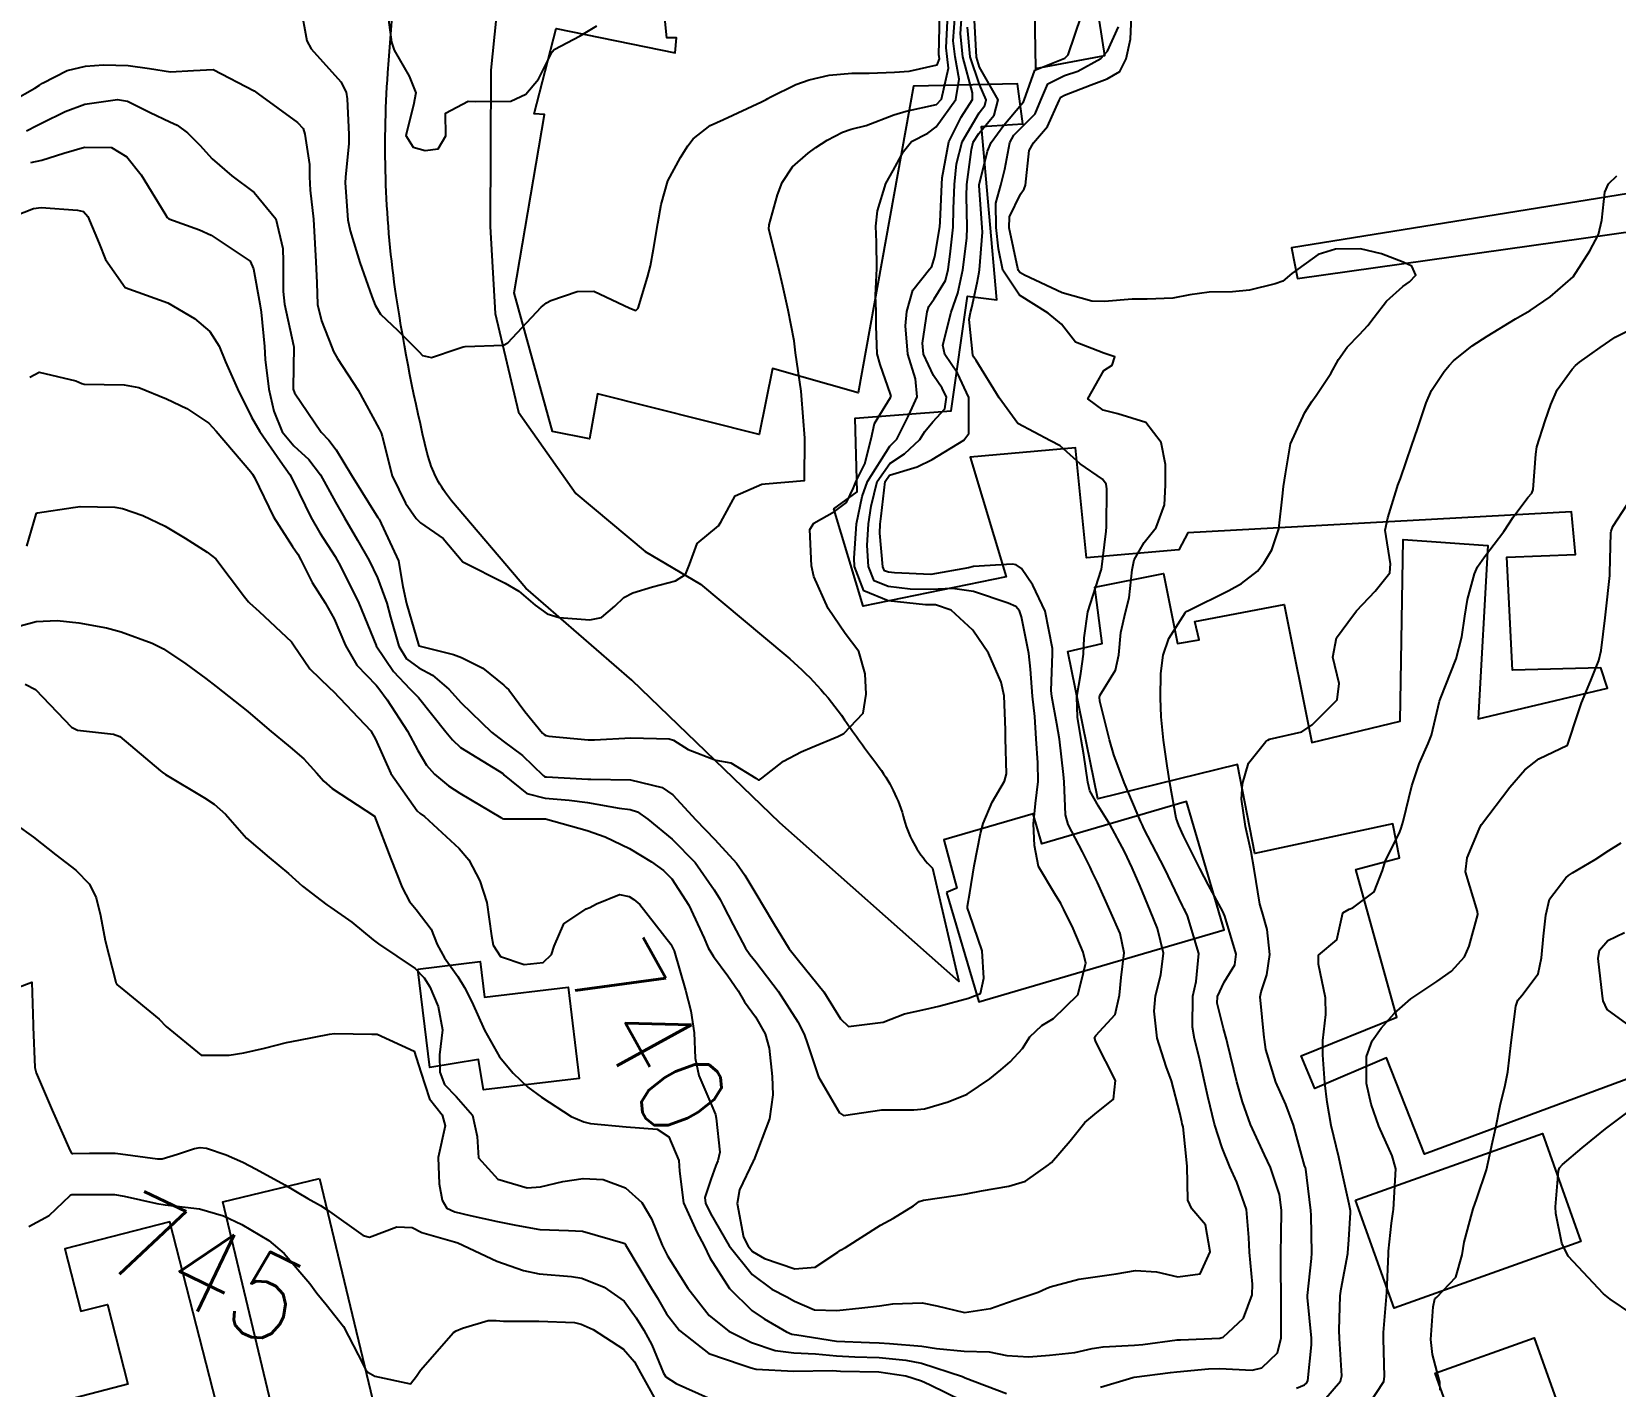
# Model space of a CAD drawing. Header units: metres. Extents: x 298520 to 308411, y 7433745 to 7450750.
# Drawn here: x 303986.4 to 304060.8, y 7439844.2 to 7439907.9 of the extents above; entities that cross this region are included whole.
import ezdxf
from ezdxf.enums import TextEntityAlignment as Align

# ---------------------------------------------------------------- set-up
doc = ezdxf.new("R2010")
doc.units = ezdxf.units.M
doc.header["$LTSCALE"] = 10
for name, color, linetype in [('Cotas', 45, 'Continuous'), ('Curvas de Nivel 1m', 11, 'Continuous'), ('Curvas de Nivel 5m', 15, 'Continuous'), ('Edificações', 30, 'Continuous'), ('Vias Primárias', 230, 'Continuous')]:
    doc.layers.add(name, color=color, linetype=linetype)
doc.styles.add('Style-STANDARD', font='STANDARD.shx')

msp = doc.modelspace()

# ---------------------------------------------------------------- linework, layer by layer
at = {"layer": 'Curvas de Nivel 1m', "flags": 128}
for points, elevation in [([(303986.127, 7439903.237), (303986.612, 7439903.486), (303986.867, 7439903.612), (303987.947, 7439904.145), (303988.876, 7439904.484), (303990.405, 7439904.714), (303990.877, 7439904.632), (303991.947, 7439904.094), (303992.868, 7439903.658), (303993.215, 7439903.503), (303993.702, 7439903.147), (303994.275, 7439902.556), (303994.851, 7439901.92), (303995.774, 7439901.121), (303996.831, 7439900.332), (303997.844, 7439899.1), (303998.18, 7439897.715), (303998.196, 7439897.096), (303998.187, 7439895.68), (303998.252, 7439895.095), (303998.68, 7439893.154), (303998.685, 7439893.091), (303998.66, 7439891.154), (303998.666, 7439891.091), (303998.72, 7439890.927), (303999.972, 7439889.071), (304000.328, 7439888.704), (304000.685, 7439888.254), (304001.399, 7439887.053), (304002.643, 7439885.067), (304002.659, 7439885.04), (304002.691, 7439884.991), (304003.601, 7439883.03), (304003.812, 7439881.827), (304003.975, 7439881.026), (304004.559, 7439879.034), (304006.198, 7439878.624), (304006.568, 7439878.495), (304007.57, 7439877.987), (304008.555, 7439877.189), (304008.67, 7439877.084), (304008.793, 7439876.966), (304009.545, 7439875.947), (304010.367, 7439874.942), (304010.449, 7439874.868), (304010.522, 7439874.824), (304010.672, 7439874.788), (304012.52, 7439874.62), (304012.813, 7439874.624), (304014.521, 7439874.716), (304016.324, 7439874.676), (304016.52, 7439874.613), (304017.216, 7439874.163), (304018.511, 7439873.668), (304019.213, 7439873.542), (304020.391, 7439872.822), (304020.455, 7439872.774), (304020.502, 7439872.746), (304020.572, 7439872.749), (304020.67, 7439872.818), (304021.692, 7439873.627), (304022.516, 7439874.065), (304023.041, 7439874.271), (304024.252, 7439874.783), (304024.435, 7439874.87), (304024.525, 7439874.922), (304025.435, 7439875.871), (304025.575, 7439876.765), (304025.523, 7439877.726), (304025.224, 7439878.77), (304024.586, 7439879.621), (304023.787, 7439880.788), (304023.113, 7439882.3), (304023.005, 7439882.796), (304022.929, 7439884.508), (304023.114, 7439884.795), (304024.091, 7439885.346), (304024.658, 7439885.77), (304024.981, 7439886.462), (304025.112, 7439886.773), (304025.506, 7439887.592), (304025.815, 7439888.763), (304025.975, 7439889.49), (304026.722, 7439890.699), (304026.741, 7439890.732), (304026.746, 7439890.75), (304026.724, 7439890.871), (304026.238, 7439892.258), (304026.095, 7439892.76), (304026.048, 7439894.053), (304026.039, 7439894.761), (304026.021, 7439895.515), (304026.08, 7439896.761), (304026.055, 7439898.011), (304026.033, 7439898.762), (304026.103, 7439899.481), (304026.504, 7439900.755), (304026.849, 7439901.38), (304027.332, 7439902.271), (304027.711, 7439902.742), (304028.467, 7439903.134), (304028.87, 7439903.424), (304029.794, 7439904.716), (304029.942, 7439905.669), (304029.75, 7439906.717), (304029.666, 7439907.464), (304029.751, 7439908.718)], 736), ([(303986.33, 7439901.753), (303986.849, 7439901.852), (303987.892, 7439902.18), (303988.856, 7439902.471), (303990.121, 7439902.457), (303990.851, 7439902.021), (303991.514, 7439901.173), (303992.631, 7439899.347), (303992.742, 7439899.161), (303992.812, 7439899.099), (303994.26, 7439898.59), (303994.805, 7439898.333), (303996.634, 7439897.112), (303996.788, 7439896.754), (303997.098, 7439895.107), (303997.156, 7439894.709), (303997.306, 7439893.104), (303997.346, 7439892.495), (303997.51, 7439891.102), (303997.748, 7439890.059), (303998.149, 7439889.095), (303998.686, 7439888.429), (303999.396, 7439887.795), (303999.942, 7439887.071), (304000.654, 7439885.788), (304001.074, 7439885.056), (304001.681, 7439884.001), (304002.228, 7439883.044), (304002.615, 7439882.239), (304003.052, 7439881.036), (304003.238, 7439880.389), (304003.63, 7439879.029), (304003.977, 7439878.436), (304004.563, 7439877.998), (304005.21, 7439877.661), (304005.968, 7439876.999), (304006.543, 7439876.361), (304007.972, 7439874.976), (304008.519, 7439874.559), (304009.435, 7439873.879), (304010.409, 7439872.941), (304010.462, 7439872.9), (304010.502, 7439872.888), (304010.556, 7439872.886), (304012.501, 7439872.777), (304012.646, 7439872.774), (304014.501, 7439872.743), (304016, 7439872.38), (304016.495, 7439872.034), (304017.574, 7439870.859), (304018.469, 7439869.934), (304019.482, 7439868.835), (304019.883, 7439868.265), (304020.438, 7439867.319), (304020.742, 7439866.817), (304021.219, 7439866.014), (304021.963, 7439864.804), (304022.398, 7439864.259), (304023.595, 7439862.788), (304024.37, 7439861.51), (304024.74, 7439861.147), (304026.369, 7439861.362), (304027.372, 7439861.741), (304028.375, 7439861.975), (304028.996, 7439862.104), (304030.381, 7439862.478), (304030.954, 7439862.701), (304031.107, 7439863.417), (304031.02, 7439864.701), (304030.429, 7439866.452), (304030.329, 7439866.711), (304030.33, 7439866.815), (304030.44, 7439867.428), (304030.647, 7439868.707), (304030.943, 7439870.228), (304031.066, 7439870.694), (304031.49, 7439871.693), (304032.075, 7439872.684), (304032.17, 7439873.019), (304032.117, 7439874.684), (304032.116, 7439875.097), (304032.055, 7439876.685), (304031.912, 7439877.334), (304031.319, 7439878.693), (304030.589, 7439879.777), (304029.567, 7439880.716), (304028.839, 7439880.961), (304028.605, 7439880.969), (304028.367, 7439880.971), (304026.607, 7439881.15), (304025.462, 7439881.618), (304025.023, 7439882.774), (304025.008, 7439883.155), (304025.121, 7439884.773), (304025.382, 7439886.05), (304025.646, 7439886.765), (304026.69, 7439888.422), (304026.854, 7439888.586), (304027.009, 7439888.747), (304027.577, 7439889.874), (304027.967, 7439890.738), (304027.892, 7439891.578), (304027.532, 7439892.742), (304027.425, 7439894.074), (304027.482, 7439894.743), (304027.771, 7439895.747), (304028.55, 7439896.732), (304028.665, 7439896.861), (304028.799, 7439897.327), (304029.037, 7439898.727), (304029.057, 7439898.968), (304029.128, 7439900.726), (304029.144, 7439901.024), (304029.462, 7439902.721), (304030.036, 7439903.874), (304030.567, 7439904.705), (304030.573, 7439905.02), (304030.121, 7439906.712), (304030.001, 7439907.792), (304030.078, 7439908.713)], 737), ([(303998.999, 7439909.089), (303999.3, 7439907.467), (303999.504, 7439907.081), (304000.89, 7439905.544), (304001.141, 7439905.057), (304001.199, 7439904.737), (304001.275, 7439903.056), (304001.279, 7439902.636), (304001.115, 7439901.057), (304001.105, 7439900.791), (304001.228, 7439899.056), (304001.329, 7439898.534), (304001.797, 7439897.05), (304002.361, 7439895.452), (304002.516, 7439895.042), (304002.759, 7439894.629), (304003.581, 7439893.857), (304004.425, 7439893.015), (304004.577, 7439892.849), (304004.74, 7439892.685), (304005.156, 7439892.588), (304006.36, 7439892.994), (304006.651, 7439893.083), (304006.744, 7439893.097), (304008.546, 7439893.171), (304008.746, 7439893.276), (304010.313, 7439894.947), (304010.556, 7439895.154), (304010.768, 7439895.268), (304012.007, 7439895.695), (304012.775, 7439895.705), (304014.471, 7439894.903), (304014.762, 7439894.789), (304014.873, 7439894.898), (304015.309, 7439896.368), (304015.441, 7439896.89), (304015.584, 7439897.671), (304015.786, 7439898.885), (304015.941, 7439899.769), (304016.264, 7439900.879), (304016.854, 7439901.983), (304017.197, 7439902.529), (304017.446, 7439902.864), (304018.244, 7439903.482), (304018.872, 7439903.767), (304020.652, 7439904.595), (304020.882, 7439904.714), (304020.949, 7439904.753), (304021.07, 7439904.818), (304022.278, 7439905.42), (304022.895, 7439905.631), (304023.838, 7439905.852), (304024.9, 7439905.951), (304025.717, 7439905.952), (304026.902, 7439905.996), (304027.599, 7439906.047), (304028.907, 7439906.338), (304029.015, 7439906.625), (304029.004, 7439906.729), (304028.995, 7439906.81), (304029.043, 7439908.728)], 734), ([(304003.054, 7439909.038), (304003.28, 7439907.398), (304003.408, 7439907.033), (304004.109, 7439905.808), (304004.422, 7439905.017), (304004.307, 7439904.448), (304003.951, 7439903.024), (304004.303, 7439902.464), (304004.856, 7439902.308), (304005.464, 7439902.397), (304005.833, 7439903), (304005.813, 7439904.062), (304006.879, 7439904.637), (304007.247, 7439904.619), (304008.88, 7439904.632), (304009.582, 7439904.96), (304010.186, 7439905.658), (304010.82, 7439906.941), (304010.914, 7439907.053), (304012.146, 7439907.702), (304012.925, 7439908.177)], 733), ([(304036.583, 7439844.21), (304037.941, 7439844.612), (304038.111, 7439844.663), (304038.164, 7439844.674), (304039.868, 7439844.892), (304040.168, 7439844.929), (304041.662, 7439845.076), (304042.171, 7439845.079), (304043.713, 7439845.001), (304044.171, 7439845.109), (304044.896, 7439845.815), (304045.074, 7439846.527), (304045.072, 7439847.397), (304045.067, 7439848.527), (304045.049, 7439849.71), (304045.051, 7439850.528), (304045.074, 7439851.35), (304045.09, 7439852.528), (304045, 7439853.258), (304044.566, 7439854.536), (304044.292, 7439855.128), (304043.632, 7439856.547), (304043.253, 7439857.621), (304042.991, 7439858.553), (304042.556, 7439860.362), (304042.508, 7439860.559), (304042.368, 7439861.066), (304042.066, 7439862.251), (304042.086, 7439862.564), (304042.39, 7439863.238), (304042.897, 7439864.056), (304042.963, 7439864.554), (304042.43, 7439866.344), (304042.334, 7439866.561), (304041.663, 7439867.79), (304041.245, 7439868.578), (304040.476, 7439870.112), (304040.257, 7439870.592), (304040.141, 7439870.939), (304039.844, 7439872.597), (304039.711, 7439873.398), (304039.543, 7439874.6), (304039.433, 7439875.708), (304039.398, 7439876.602), (304039.426, 7439877.739), (304039.526, 7439878.6), (304039.793, 7439879.39), (304040.559, 7439880.59), (304040.574, 7439880.62), (304040.604, 7439880.652), (304040.72, 7439880.704), (304042.614, 7439881.641), (304043.205, 7439881.967), (304043.964, 7439882.547), (304044.251, 7439882.919), (304044.633, 7439883.544), (304044.965, 7439884.535), (304045.135, 7439886.064), (304045.188, 7439886.532), (304045.268, 7439887.12), (304045.507, 7439888.528), (304046.187, 7439889.997), (304046.512, 7439890.513), (304046.717, 7439890.806), (304047.401, 7439891.835), (304047.766, 7439892.5), (304048.166, 7439893.079), (304048.755, 7439893.671), (304049.149, 7439894.096), (304049.44, 7439894.483), (304050.021, 7439895.231), (304050.785, 7439895.916), (304051.107, 7439896.146), (304051.398, 7439896.461), (304051.214, 7439896.881), (304050.799, 7439897.064), (304049.78, 7439897.453), (304048.805, 7439897.687), (304047.626, 7439897.68), (304046.802, 7439897.432), (304045.576, 7439896.528), (304045.145, 7439896.178), (304044.786, 7439896.053), (304043.577, 7439895.756), (304042.78, 7439895.677), (304041.694, 7439895.656), (304040.777, 7439895.536), (304039.988, 7439895.379), (304038.774, 7439895.324), (304038.067, 7439895.323), (304036.772, 7439895.214), (304036.18, 7439895.23), (304034.777, 7439895.623), (304033.013, 7439896.454), (304032.792, 7439896.586), (304032.729, 7439896.681), (304032.704, 7439896.771), (304032.297, 7439898.685), (304032.309, 7439899.194), (304032.829, 7439900.267), (304033.002, 7439900.507), (304033.063, 7439900.678), (304033.227, 7439902.307), (304033.443, 7439902.674), (304034.098, 7439903.441), (304034.643, 7439904.662), (304034.723, 7439904.824), (304034.887, 7439904.915), (304036.141, 7439905.395), (304036.899, 7439905.68), (304037.499, 7439906.029), (304037.785, 7439906.621), (304037.994, 7439907.547), (304038.045, 7439908.619)], 742), ([(303985.588, 7439899.242), (303986.459, 7439899.593), (303986.819, 7439899.631), (303988.525, 7439899.505), (303988.816, 7439899.439), (303989.019, 7439899.207), (303989.542, 7439897.941), (303989.842, 7439897.194), (303990.773, 7439895.879), (303992.763, 7439895.16), (303994.027, 7439894.412), (303994.75, 7439893.807), (303995.179, 7439893.126), (303995.483, 7439892.375), (303996.049, 7439891.117), (303996.703, 7439889.784), (303997.086, 7439889.106), (303998.042, 7439887.733), (303998.495, 7439887.092), (303998.668, 7439886.76), (303999.481, 7439885.077), (303999.907, 7439884.342), (304000.625, 7439883.232), (304000.726, 7439883.059), (304000.87, 7439882.807), (304001.751, 7439881.049), (304002.553, 7439879.06), (304002.559, 7439879.04), (304003.369, 7439877.84), (304004.142, 7439877.024), (304004.547, 7439876.608), (304005.834, 7439875), (304006.14, 7439874.616), (304006.516, 7439874.267), (304008.328, 7439873.149), (304008.504, 7439873.033), (304008.538, 7439873.005), (304008.577, 7439872.969), (304009.642, 7439872.1), (304010.492, 7439871.88), (304011.628, 7439871.792), (304012.491, 7439871.678), (304013.979, 7439871.414), (304014.487, 7439871.347), (304014.827, 7439871.235), (304015.315, 7439870.888), (304016.469, 7439869.951), (304017.543, 7439868.859), (304018.44, 7439867.572), (304018.71, 7439867.12), (304018.862, 7439866.844), (304019.324, 7439865.931), (304019.911, 7439864.827), (304020.109, 7439864.533), (304020.397, 7439864.189), (304021.446, 7439862.809), (304022.369, 7439861.375), (304022.664, 7439860.797), (304022.82, 7439860.332), (304023.336, 7439858.79), (304024.316, 7439857.1), (304024.508, 7439856.97), (304026.318, 7439857.232), (304027.816, 7439857.237), (304028.318, 7439857.286), (304029.428, 7439857.613), (304030.326, 7439857.979), (304031.393, 7439858.694), (304031.901, 7439859.125), (304032.345, 7439859.495), (304032.915, 7439860.114), (304033.262, 7439860.671), (304033.836, 7439861.198), (304034.372, 7439861.523), (304035.524, 7439862.643), (304035.888, 7439864.128), (304035.776, 7439864.639), (304035.304, 7439865.762), (304034.863, 7439866.654), (304034.718, 7439866.938), (304034.44, 7439867.387), (304033.671, 7439868.668), (304033.487, 7439869.65), (304033.442, 7439870.67), (304033.535, 7439871.627), (304033.657, 7439872.668), (304033.634, 7439873.546), (304033.569, 7439874.67), (304033.494, 7439875.715), (304033.39, 7439876.672), (304033.291, 7439877.948), (304033.224, 7439878.673), (304032.871, 7439880.405), (304032.783, 7439880.678), (304032.605, 7439880.891), (304032.253, 7439881.037), (304030.612, 7439881.595), (304029.632, 7439881.733), (304028.612, 7439881.684), (304027.645, 7439881.708), (304026.614, 7439881.821), (304025.95, 7439882.094), (304025.688, 7439882.764), (304025.623, 7439883.756), (304025.682, 7439884.764), (304025.812, 7439885.607), (304026.1, 7439886.759), (304026.681, 7439887.604), (304027.374, 7439888.055), (304028.097, 7439888.736), (304028.327, 7439889.105), (304028.705, 7439889.56), (304029.265, 7439890.171), (304029.346, 7439890.721), (304029.145, 7439891.142), (304028.733, 7439891.748), (304028.276, 7439892.735), (304028.218, 7439893.266), (304028.434, 7439894.733), (304028.52, 7439894.979), (304028.772, 7439895.335), (304029.298, 7439896.209), (304029.435, 7439896.72), (304029.528, 7439897.447), (304029.656, 7439898.717), (304029.678, 7439899.574), (304029.726, 7439900.717), (304029.816, 7439901.679), (304030.081, 7439902.712), (304030.877, 7439904.084), (304031.15, 7439904.427), (304031.217, 7439904.697), (304030.894, 7439905.417), (304030.466, 7439906.707), (304030.33, 7439908.112)], 738), ([(303985.84, 7439879.982), (303986.587, 7439880.177), (303987.572, 7439880.236), (303988.587, 7439880.125), (303989.888, 7439879.886), (303990.581, 7439879.697), (303992.042, 7439879.165), (303992.57, 7439878.9), (303993.619, 7439878.2), (303994.557, 7439877.502), (303995.048, 7439877.125), (303996.536, 7439875.95), (303997.526, 7439875.1), (303998.515, 7439874.275), (303999.155, 7439873.726), (303999.758, 7439873.071), (304000.106, 7439872.673), (304000.496, 7439872.34), (304002.483, 7439871.04), (304003.245, 7439869.032), (304003.782, 7439867.684), (304004.116, 7439867.023), (304004.429, 7439866.648), (304005.135, 7439865.724), (304005.429, 7439865.005), (304005.772, 7439864.375), (304006.388, 7439863.503), (304006.711, 7439862.987), (304007.054, 7439862.305), (304007.643, 7439860.977), (304008.344, 7439859.728), (304008.996, 7439858.96), (304009.685, 7439858.308), (304010.322, 7439857.833), (304011.711, 7439856.926), (304012.31, 7439856.668), (304012.633, 7439856.594), (304014.308, 7439856.436), (304015.758, 7439856.328), (304016.304, 7439855.962), (304016.772, 7439854.865), (304016.801, 7439854.349), (304016.998, 7439852.863), (304017.618, 7439851.487), (304017.966, 7439850.853), (304018.235, 7439850.292), (304019.151, 7439848.841), (304020.203, 7439847.81), (304020.791, 7439847.413), (304021.828, 7439846.805), (304022.088, 7439846.697), (304022.192, 7439846.678), (304022.324, 7439846.666), (304024.189, 7439846.371), (304025.74, 7439846.308), (304026.188, 7439846.295), (304026.668, 7439846.265), (304028.187, 7439846.138), (304028.887, 7439846.021), (304030.185, 7439845.901), (304031.356, 7439845.864), (304032.183, 7439845.693), (304033.214, 7439845.638), (304034.183, 7439845.716), (304035.386, 7439845.843), (304036.187, 7439846.017), (304036.704, 7439846.106), (304038.187, 7439846.183), (304038.579, 7439846.214), (304040.19, 7439846.424), (304040.34, 7439846.439), (304042.192, 7439846.513), (304042.232, 7439846.52), (304042.34, 7439846.559), (304043.297, 7439847.454), (304043.704, 7439848.545), (304043.72, 7439849.045), (304043.583, 7439850.547), (304043.552, 7439851.245), (304043.442, 7439852.548), (304042.994, 7439853.834), (304042.655, 7439854.556), (304042.296, 7439855.451), (304041.945, 7439856.566), (304041.628, 7439857.872), (304041.476, 7439858.573), (304041.213, 7439859.714), (304041.005, 7439860.58), (304040.913, 7439861.126), (304040.921, 7439862.582), (304041.072, 7439863.262), (304041.206, 7439864.578), (304040.665, 7439866.35), (304040.554, 7439866.588), (304040.514, 7439866.669), (304040.435, 7439866.826), (304039.588, 7439868.599), (304038.627, 7439870.463), (304038.554, 7439870.609), (304038.485, 7439870.774), (304037.694, 7439872.618), (304037.216, 7439873.923), (304037.014, 7439874.625), (304036.55, 7439876.444), (304036.536, 7439876.63), (304036.554, 7439876.707), (304037.286, 7439877.903), (304037.448, 7439878.621), (304037.546, 7439879.663), (304037.761, 7439880.618), (304037.924, 7439881.302), (304038.075, 7439882.615), (304038.169, 7439883.073), (304038.636, 7439883.888), (304039.202, 7439884.602), (304039.597, 7439885.658), (304039.64, 7439886.595), (304039.644, 7439887.557), (304039.436, 7439888.599), (304038.707, 7439889.534), (304037.404, 7439889.932), (304036.715, 7439890.118), (304035.982, 7439890.641), (304036.736, 7439891.978), (304037.139, 7439892.226), (304037.254, 7439892.625), (304036.745, 7439892.791), (304035.404, 7439893.305), (304034.758, 7439894.15), (304034.121, 7439894.666), (304032.775, 7439895.511), (304031.994, 7439896.688), (304031.799, 7439897.694), (304031.683, 7439898.691), (304031.671, 7439899.845), (304031.898, 7439900.689), (304032.096, 7439901.435), (304032.325, 7439902.685), (304032.518, 7439903.031), (304032.87, 7439903.385), (304033.516, 7439904.034), (304033.782, 7439904.671), (304034.111, 7439905.451), (304034.9, 7439905.831), (304035.521, 7439906.034), (304036.593, 7439906.635), (304036.916, 7439906.974), (304037.423, 7439908.13)], 741), ([(303986.293, 7439891.668), (303986.73, 7439891.897), (303988.446, 7439891.492), (303988.724, 7439891.363), (303988.846, 7439891.33), (303990.724, 7439891.309), (303991.411, 7439891.173), (303992.715, 7439890.649), (303993.665, 7439890.189), (303994.698, 7439889.497), (303995.04, 7439889.127), (303996.674, 7439887.222), (303996.754, 7439887.109), (303996.835, 7439886.944), (303997.727, 7439885.099), (303998.629, 7439883.707), (303998.879, 7439883.34), (303999.02, 7439883.084), (303999.552, 7439882.015), (304000.161, 7439881.067), (304000.592, 7439880.308), (304001.118, 7439879.055), (304001.645, 7439878.131), (304002.554, 7439877.185), (304002.627, 7439877.112), (304002.683, 7439877.039), (304003.081, 7439876.498), (304004.032, 7439875.025), (304004.514, 7439874.129), (304004.927, 7439873.434), (304005.294, 7439873.008), (304005.956, 7439872.457), (304006.494, 7439872.109), (304008.411, 7439870.971), (304008.482, 7439870.927), (304008.541, 7439870.91), (304010.482, 7439870.908), (304010.519, 7439870.903), (304012.474, 7439870.356), (304013.314, 7439870.068), (304014.462, 7439869.522), (304015.488, 7439868.884), (304016.052, 7439868.479), (304016.445, 7439868.095), (304017.247, 7439866.862), (304017.961, 7439865.303), (304018.159, 7439864.852), (304018.399, 7439864.446), (304019.083, 7439863.533), (304019.565, 7439862.832), (304019.868, 7439862.318), (304020.371, 7439861.605), (304020.83, 7439860.815), (304021.024, 7439860.142), (304021.161, 7439858.812), (304021.194, 7439857.942), (304021.037, 7439856.813), (304020.293, 7439854.876), (304020.272, 7439854.83), (304019.625, 7439853.484), (304019.511, 7439852.838), (304019.821, 7439851.26), (304020.028, 7439850.832), (304020.239, 7439850.587), (304020.799, 7439850.257), (304022.227, 7439849.76), (304023.174, 7439849.845), (304024.24, 7439850.557), (304024.372, 7439850.647), (304024.599, 7439850.775), (304026.254, 7439851.821), (304026.855, 7439852.146), (304027.802, 7439852.735), (304028.069, 7439852.928), (304028.266, 7439852.997), (304029.774, 7439853.209), (304030.269, 7439853.288), (304030.999, 7439853.427), (304032.273, 7439853.649), (304033.062, 7439853.885), (304034.149, 7439854.661), (304034.222, 7439854.723), (304034.285, 7439854.771), (304035.16, 7439855.788), (304035.842, 7439856.637), (304036.317, 7439857.042), (304037.2, 7439857.746), (304037.286, 7439858.62), (304036.36, 7439860.431), (304036.299, 7439860.631), (304036.364, 7439860.723), (304037.279, 7439861.716), (304037.484, 7439862.619), (304037.56, 7439863.449), (304037.696, 7439864.617), (304037.506, 7439865.529), (304037.029, 7439866.624), (304036.446, 7439867.922), (304036.214, 7439868.397), (304036.096, 7439868.635), (304035.746, 7439869.359), (304035.064, 7439870.651), (304034.939, 7439871.105), (304034.873, 7439872.654), (304034.851, 7439873), (304034.655, 7439874.658), (304034.534, 7439875.371), (304034.291, 7439876.663), (304034.27, 7439876.948), (304034.329, 7439878.662), (304034.33, 7439878.909), (304033.982, 7439880.666), (304033.402, 7439881.885), (304032.879, 7439882.677), (304032.625, 7439882.85), (304032.437, 7439882.87), (304030.624, 7439882.765), (304030.377, 7439882.704), (304028.62, 7439882.394), (304026.905, 7439882.463), (304026.62, 7439882.494), (304026.439, 7439882.57), (304026.364, 7439882.754), (304026.222, 7439884.339), (304026.241, 7439884.756), (304026.279, 7439885.125), (304026.469, 7439886.753), (304026.676, 7439887.051), (304027.972, 7439887.445), (304028.684, 7439887.793), (304030.159, 7439888.708), (304030.393, 7439889.009), (304030.4, 7439890.705), (304029.869, 7439891.848), (304029.274, 7439892.722), (304029.185, 7439893.161), (304029.563, 7439894.718), (304029.876, 7439895.614), (304030.122, 7439896.71), (304030.3, 7439898.2), (304030.323, 7439898.707), (304030.284, 7439900.164), (304030.307, 7439900.708), (304030.519, 7439902.365), (304030.609, 7439902.704), (304030.867, 7439903.117), (304031.597, 7439903.971), (304031.777, 7439904.691), (304030.906, 7439906.223), (304030.752, 7439906.702), (304030.661, 7439908.435)], 739), ([(304045.799, 7439844.155), (304046.161, 7439844.325), (304046.268, 7439844.403), (304046.327, 7439844.508), (304046.497, 7439846.199), (304046.494, 7439846.507), (304046.307, 7439848.414), (304046.308, 7439848.509), (304046.491, 7439850.255), (304046.505, 7439850.507), (304046.48, 7439852.289), (304046.467, 7439852.508), (304046.278, 7439854.056), (304046.228, 7439854.457), (304046.215, 7439854.511), (304046.167, 7439854.629), (304045.654, 7439856.52), (304045.292, 7439857.495), (304044.815, 7439858.533), (304044.356, 7439860.079), (304044.281, 7439860.541), (304044.269, 7439860.636), (304044.089, 7439862.543), (304044.138, 7439862.79), (304044.393, 7439863.578), (304044.536, 7439864.538), (304044.421, 7439865.718), (304044.186, 7439866.542), (304044.071, 7439866.909), (304043.797, 7439868.547), (304043.66, 7439869.353), (304043.395, 7439870.551), (304043.214, 7439871.835), (304043.251, 7439872.553), (304043.538, 7439873.524), (304044.355, 7439874.542), (304044.451, 7439874.614), (304044.525, 7439874.649), (304046.044, 7439875.003), (304046.535, 7439875.322), (304047.119, 7439875.93), (304047.695, 7439876.499), (304047.794, 7439877.264), (304047.496, 7439878.501), (304047.665, 7439879.421), (304048.469, 7439880.491), (304048.525, 7439880.57), (304048.605, 7439880.685), (304049.493, 7439881.602), (304050.17, 7439882.475), (304050.205, 7439882.897), (304049.955, 7439884.477), (304050.078, 7439885.049), (304050.515, 7439886.472), (304050.557, 7439886.588), (304050.677, 7439886.9), (304051.217, 7439888.462), (304051.472, 7439889.23), (304051.878, 7439890.453), (304052.137, 7439891.034), (304052.735, 7439891.927), (304052.962, 7439892.216), (304053.169, 7439892.436), (304054.043, 7439893.135), (304054.755, 7439893.587), (304056.087, 7439894.4), (304056.515, 7439894.646), (304056.769, 7439894.792), (304057.715, 7439895.444), (304058.793, 7439896.37), (304059.566, 7439897.602), (304059.974, 7439898.358), (304060.13, 7439899.046), (304060.275, 7439900.356), (304060.449, 7439900.744), (304060.844, 7439901.117)], 743), ([(304047.079, 7439843.576), (304047.852, 7439844.493), (304047.918, 7439844.741), (304047.817, 7439846.494), (304047.803, 7439846.888), (304047.85, 7439848.494), (304047.89, 7439848.821), (304048.207, 7439850.49), (304048.211, 7439850.522), (304048.249, 7439851.127), (304048.336, 7439852.415), (304048.33, 7439852.489), (304048.266, 7439852.8), (304047.891, 7439854.494), (304047.773, 7439855.013), (304047.427, 7439856.499), (304047.226, 7439857.599), (304047.118, 7439858.502), (304047.03, 7439859.826), (304047.029, 7439860.503), (304047.165, 7439861.712), (304047.156, 7439862.502), (304046.824, 7439864.08), (304046.818, 7439864.506), (304047.68, 7439865.231), (304047.975, 7439866.495), (304048.265, 7439866.661), (304048.435, 7439866.725), (304049.441, 7439867.482), (304049.833, 7439868.476), (304049.978, 7439868.957), (304050.475, 7439869.932), (304050.642, 7439870.306), (304050.707, 7439870.467), (304050.803, 7439870.782), (304051.212, 7439872.459), (304051.55, 7439873.491), (304051.98, 7439874.448), (304052.138, 7439874.837), (304052.511, 7439876.441), (304052.554, 7439876.57), (304053.295, 7439878.433), (304053.562, 7439879.457), (304053.705, 7439880.429), (304053.827, 7439881.212), (304054.148, 7439882.425), (304054.301, 7439882.749), (304054.631, 7439883.215), (304055.531, 7439884.407), (304055.968, 7439885.085), (304056.667, 7439886.009), (304056.843, 7439886.215), (304056.912, 7439886.388), (304057.029, 7439888.047), (304057.084, 7439888.386), (304057.477, 7439889.611), (304057.733, 7439890.38), (304058.037, 7439891.063), (304058.738, 7439892.034), (304058.898, 7439892.211), (304059.093, 7439892.366), (304060.056, 7439893.051), (304060.755, 7439893.546), (304062.335, 7439894.326)], 744), ([(303986.073, 7439877.235), (303986.551, 7439876.994), (303988.239, 7439875.213), (303988.531, 7439875.08), (303990.225, 7439874.889), (303990.519, 7439874.772), (303992.421, 7439873.161), (303992.502, 7439873.099), (303992.665, 7439872.995), (303994.49, 7439871.896), (303994.952, 7439871.597), (303995.473, 7439871.125), (303996.466, 7439870.009), (303997.534, 7439869.099), (303998.446, 7439868.348), (303999.104, 7439867.745), (303999.968, 7439867.067), (304000.242, 7439866.874), (304000.43, 7439866.749), (304001.419, 7439866.054), (304002.415, 7439865.225), (304002.668, 7439865.037), (304004.396, 7439863.872), (304004.819, 7439863.446), (304005.077, 7439863.01), (304005.464, 7439862.094), (304005.671, 7439861), (304005.53, 7439859.817), (304005.546, 7439859.002), (304005.761, 7439858.432), (304006.322, 7439857.868), (304007.083, 7439856.982), (304007.301, 7439855.982), (304007.364, 7439854.979), (304008.278, 7439853.979), (304009.645, 7439853.577), (304010.273, 7439853.627), (304011.329, 7439853.877), (304012.279, 7439854.018), (304013.224, 7439853.965), (304014.273, 7439853.57), (304015.03, 7439852.889), (304015.485, 7439852.111), (304015.994, 7439850.874), (304016.236, 7439850.386), (304017.197, 7439848.86), (304018.2, 7439847.569), (304019.123, 7439846.841), (304020.188, 7439846.312), (304021.303, 7439845.932), (304022.183, 7439845.825), (304023.2, 7439845.772), (304024.182, 7439845.674), (304025.049, 7439845.635), (304026.181, 7439845.604), (304027.437, 7439845.481), (304028.179, 7439845.343), (304030.1, 7439844.711), (304030.172, 7439844.677), (304030.231, 7439844.651), (304032.161, 7439843.912)], 742), ([(303984.777, 7439871.247), (303986.465, 7439870.055), (303987.517, 7439869.219), (303988.446, 7439868.493), (303989.083, 7439867.844), (303989.409, 7439867.195), (303989.605, 7439866.373), (303989.825, 7439865.189), (303990.32, 7439863.244), (303990.341, 7439863.181), (303990.357, 7439863.154), (303990.382, 7439863.128), (303990.696, 7439862.861), (303992.366, 7439861.496), (303992.694, 7439861.157), (303994.343, 7439859.812), (303995.655, 7439859.808), (303996.345, 7439859.92), (303997.307, 7439860.142), (303998.353, 7439860.404), (303998.931, 7439860.505), (304000.359, 7439860.796), (304000.595, 7439860.822), (304002.359, 7439860.8), (304002.61, 7439860.787), (304004.348, 7439859.996), (304004.648, 7439859.015), (304005.064, 7439857.753), (304005.654, 7439857), (304005.793, 7439856.483), (304005.477, 7439855.002), (304005.512, 7439853.764), (304005.662, 7439852.999), (304005.879, 7439852.616), (304006.257, 7439852.438), (304006.973, 7439852.266), (304008.253, 7439851.993), (304009.12, 7439851.825), (304010.25, 7439851.621), (304011.6, 7439851.576), (304012.249, 7439851.544), (304014.151, 7439850.994), (304014.243, 7439850.951), (304014.266, 7439850.922), (304014.276, 7439850.9), (304014.322, 7439850.818), (304015.481, 7439848.881), (304015.751, 7439848.419), (304016.201, 7439847.653), (304016.809, 7439846.864), (304018.182, 7439845.783), (304019.757, 7439845.254), (304020.176, 7439845.117), (304020.409, 7439845.06), (304022.175, 7439844.967), (304023.972, 7439844.985), (304024.175, 7439844.975), (304024.364, 7439844.966), (304026.175, 7439844.923), (304027.434, 7439844.737), (304028.17, 7439844.506), (304028.559, 7439844.335), (304030.156, 7439843.55)], 743), ([(304052.534, 7439844.061), (304052.519, 7439844.436), (304052.182, 7439845.742), (304052.098, 7439846.441), (304052.208, 7439847.982), (304052.295, 7439848.356), (304052.39, 7439848.438), (304053.284, 7439849.373), (304053.569, 7439850.427), (304053.662, 7439851.013), (304054.047, 7439852.422), (304054.096, 7439852.59), (304054.269, 7439853.069), (304054.715, 7439854.414), (304054.995, 7439855.717), (304055.152, 7439856.407), (304055.359, 7439857.44), (304055.588, 7439858.401), (304055.718, 7439859.024), (304055.877, 7439860.397), (304056.09, 7439862.104), (304056.193, 7439862.393), (304056.385, 7439862.616), (304057.148, 7439863.63), (304057.295, 7439864.381), (304057.396, 7439865.402), (304057.498, 7439866.379), (304057.679, 7439867.139), (304058.451, 7439868.141), (304058.576, 7439868.244), (304058.76, 7439868.367), (304059.817, 7439869.002), (304060.469, 7439869.418), (304061.04, 7439869.776)], 746), ([(304061.309, 7439861.273), (304060.379, 7439861.951), (304060.205, 7439862.352), (304060.164, 7439862.573), (304059.967, 7439864.354), (304060.025, 7439864.738), (304060.416, 7439865.189), (304061.197, 7439865.563)], 747), ([(303984.375, 7439862.481), (303986.383, 7439863.23), (303986.447, 7439861.229), (303986.452, 7439861.139), (303986.516, 7439859.228), (303986.587, 7439858.97), (303987.334, 7439857.22), (303988.186, 7439855.319), (303988.248, 7439855.21), (303988.293, 7439855.193), (303988.312, 7439855.19), (303989.083, 7439855.198), (303990.293, 7439855.207), (303990.542, 7439855.178), (303992.29, 7439854.936), (303992.508, 7439854.94), (303993.231, 7439855.151), (303994.017, 7439855.421), (303994.296, 7439855.464), (303994.59, 7439855.43), (303995.518, 7439855.122), (303996.288, 7439854.787), (303996.928, 7439854.458), (303998.272, 7439853.71), (303999.355, 7439853.074), (303999.94, 7439852.745), (304000.258, 7439852.547), (304001.948, 7439851.341), (304002.245, 7439851.257), (304003.53, 7439851.747), (304004.25, 7439851.703), (304004.709, 7439851.475), (304006.243, 7439851.032), (304006.399, 7439850.988), (304008.23, 7439850.126), (304009.483, 7439849.692), (304010.222, 7439849.537), (304011.737, 7439849.408), (304012.219, 7439849.328), (304013.276, 7439848.909), (304014.206, 7439848.244), (304014.779, 7439847.472), (304015.137, 7439846.886), (304015.51, 7439846.204), (304016.056, 7439844.872), (304016.17, 7439844.692), (304016.654, 7439844.376), (304018.156, 7439843.713)], 744), ([(304061.537, 7439847.661), (304060.52, 7439848.345), (304060.217, 7439848.598), (304058.547, 7439850.367), (304058.249, 7439850.974), (304057.977, 7439852.373), (304057.961, 7439852.678), (304058.103, 7439854.372), (304058.149, 7439854.507), (304058.287, 7439854.664), (304059.208, 7439855.452), (304060.313, 7439856.35), (304062.328, 7439857.868)], 747)]:
    msp.add_lwpolyline(points, dxfattribs=dict(at, elevation=elevation))
at = {"layer": 'Curvas de Nivel 5m', "flags": 128}
for points, elevation in [([(303985.479, 7439904.642), (303986.519, 7439905.234), (303986.737, 7439905.38), (303986.887, 7439905.477), (303988.049, 7439906.065), (303988.899, 7439906.272), (303989.753, 7439906.344), (303990.9, 7439906.312), (303991.909, 7439906.159), (303992.896, 7439906.007), (303993.973, 7439906.068), (303994.898, 7439906.123), (303996.826, 7439905.111), (303996.882, 7439905.068), (303997.01, 7439904.98), (303998.868, 7439903.629), (303999.121, 7439903.342), (303999.206, 7439903.085), (303999.421, 7439901.654), (303999.431, 7439901.081), (303999.46, 7439900.454), (303999.61, 7439899.078), (303999.675, 7439897.95), (303999.724, 7439897.076), (303999.764, 7439896.089), (303999.804, 7439895.074), (303999.994, 7439894.31), (304000.476, 7439893.064), (304000.553, 7439892.874), (304000.738, 7439892.545), (304001.719, 7439891.05), (304002.696, 7439889.23), (304002.786, 7439889.039), (304002.836, 7439888.894), (304003.303, 7439887.034), (304003.94, 7439885.741), (304004.441, 7439885.022), (304004.641, 7439884.818), (304005.709, 7439884.079), (304006.623, 7439882.99), (304008.613, 7439881.98), (304009.257, 7439881.608), (304010.021, 7439880.949), (304010.597, 7439880.54), (304011.152, 7439880.377), (304012.593, 7439880.268), (304013.145, 7439880.364), (304013.763, 7439880.908), (304014.195, 7439881.316), (304014.609, 7439881.522), (304015.538, 7439881.812), (304016.615, 7439882.1), (304017.087, 7439882.396), (304017.282, 7439882.863), (304017.643, 7439883.849), (304018.641, 7439884.676), (304018.75, 7439884.848), (304019.418, 7439886.083), (304020.67, 7439886.63), (304020.838, 7439886.65), (304022.673, 7439886.8), (304022.693, 7439888.8), (304022.545, 7439890.802), (304022.52, 7439891.007), (304022.257, 7439892.805), (304022.186, 7439893.368), (304021.914, 7439894.808), (304021.655, 7439895.936), (304021.45, 7439896.813), (304021.009, 7439898.62), (304021.013, 7439898.818), (304021.417, 7439900.232), (304021.626, 7439900.812), (304022.118, 7439901.54), (304022.857, 7439902.19), (304023.209, 7439902.447), (304023.749, 7439902.791), (304024.47, 7439903.181), (304024.868, 7439903.311), (304025.583, 7439903.482), (304026.875, 7439903.993), (304027.458, 7439904.163), (304028.88, 7439904.466), (304029.118, 7439904.726), (304029.445, 7439906.182), (304029.379, 7439906.723), (304029.333, 7439907.14), (304029.407, 7439908.723)], 735), ([(303986.144, 7439883.718), (303986.591, 7439885.231), (303986.608, 7439885.266), (303986.644, 7439885.287), (303988.317, 7439885.544), (303988.649, 7439885.59), (303990.274, 7439885.56), (303990.648, 7439885.498), (303991.594, 7439885.17), (303992.638, 7439884.669), (303993.578, 7439884.091), (303994.626, 7439883.444), (303995.021, 7439883.126), (303996.374, 7439881.344), (303996.557, 7439881.11), (303996.602, 7439881.064), (303997.054, 7439880.647), (303998.575, 7439879.23), (303998.671, 7439879.089), (303999.444, 7439877.959), (304000.368, 7439877.063), (304000.55, 7439876.898), (304002.313, 7439875.042), (304002.519, 7439874.661), (304003.246, 7439873.033), (304004.486, 7439871.286), (304004.627, 7439871.16), (304004.835, 7439871.015), (304006.461, 7439869.511), (304006.914, 7439868.985), (304007.427, 7439867.997), (304007.749, 7439866.977), (304007.968, 7439865.416), (304008.051, 7439864.974), (304008.398, 7439864.443), (304009.505, 7439864.064), (304010.395, 7439864.155), (304010.797, 7439864.538), (304010.923, 7439864.935), (304011.369, 7439865.98), (304012.429, 7439866.675), (304012.6, 7439866.749), (304012.905, 7439866.915), (304013.993, 7439867.349), (304014.436, 7439867.257), (304014.664, 7439867.126), (304014.941, 7439866.892), (304016.405, 7439865.016), (304016.485, 7439864.869), (304016.554, 7439864.715), (304017.087, 7439862.863), (304017.338, 7439861.896), (304017.489, 7439860.859), (304017.536, 7439859.668), (304017.708, 7439858.856), (304018.319, 7439857.425), (304018.493, 7439857.026), (304018.535, 7439856.847), (304018.703, 7439855.25), (304018.613, 7439854.847), (304018.521, 7439854.616), (304018.28, 7439853.972), (304018.003, 7439853.117), (304018.027, 7439852.852), (304018.258, 7439852.369), (304019.147, 7439850.841), (304020.223, 7439849.495), (304021.152, 7439848.816), (304021.849, 7439848.445), (304022.207, 7439848.241), (304023.15, 7439847.844), (304024.203, 7439847.809), (304025.372, 7439847.93), (304026.206, 7439848.025), (304026.832, 7439848.118), (304028.207, 7439848.168), (304028.901, 7439848.028), (304030.203, 7439847.721), (304031.42, 7439847.907), (304032.208, 7439848.189), (304032.578, 7439848.307), (304033.655, 7439848.666), (304034.033, 7439848.845), (304034.217, 7439848.918), (304035.574, 7439849.288), (304036.224, 7439849.371), (304037.315, 7439849.531), (304038.229, 7439849.687), (304039.209, 7439849.619), (304040.225, 7439849.392), (304041.265, 7439849.537), (304041.732, 7439850.568), (304041.513, 7439851.829), (304040.876, 7439852.581), (304040.683, 7439852.999), (304040.656, 7439854.584), (304040.46, 7439856.439), (304040.421, 7439856.588), (304040.402, 7439856.677), (304040.318, 7439857.096), (304039.914, 7439858.594), (304039.668, 7439859.272), (304039.253, 7439860.601), (304039.104, 7439861.874), (304039.163, 7439862.602), (304039.417, 7439863.575), (304039.551, 7439864.599), (304039.26, 7439865.762), (304038.911, 7439866.605), (304038.444, 7439867.741), (304038.072, 7439868.614), (304037.707, 7439869.375), (304037.033, 7439870.624), (304036.492, 7439871.499), (304036.091, 7439872.228), (304035.985, 7439872.638), (304035.796, 7439873.921), (304035.678, 7439874.643), (304035.502, 7439875.682), (304035.473, 7439876.646), (304035.655, 7439877.735), (304035.782, 7439878.642), (304035.815, 7439879.411), (304035.997, 7439880.639), (304036.623, 7439882.59), (304036.634, 7439882.619), (304036.846, 7439884.423), (304036.864, 7439884.628), (304036.888, 7439886.409), (304036.85, 7439886.628), (304036.675, 7439886.862), (304035.624, 7439887.588), (304034.691, 7439888.432), (304034.237, 7439888.665), (304032.705, 7439889.489), (304031.819, 7439890.689), (304030.74, 7439892.448), (304030.636, 7439892.595), (304030.588, 7439892.702), (304030.422, 7439894.367), (304030.479, 7439894.704), (304030.54, 7439894.929), (304030.784, 7439896.097), (304030.892, 7439896.598), (304030.901, 7439896.699), (304031.037, 7439898.472), (304031.031, 7439898.698), (304030.885, 7439900.647), (304030.89, 7439900.699), (304031.269, 7439902.283), (304031.451, 7439902.694), (304032.051, 7439903.509), (304032.881, 7439904.489), (304032.965, 7439904.596), (304032.997, 7439904.679), (304033.498, 7439906.08), (304034.913, 7439906.65), (304035.064, 7439906.808), (304035.685, 7439908.649)], 740), ([(304049.207, 7439843.425), (304049.892, 7439844.473), (304049.933, 7439844.706), (304049.878, 7439846.473), (304049.885, 7439846.784), (304050.015, 7439848.472), (304050.031, 7439848.657), (304050.114, 7439850.471), (304050.121, 7439850.594), (304050.257, 7439851.906), (304050.33, 7439852.469), (304050.344, 7439852.549), (304050.452, 7439854.467), (304050.292, 7439855.082), (304049.661, 7439856.477), (304049.293, 7439857.511), (304049.085, 7439858.482), (304049.084, 7439859.75), (304049.34, 7439860.48), (304049.772, 7439861.073), (304050.376, 7439861.759), (304051.16, 7439862.458), (304052.391, 7439863.272), (304053.079, 7439863.75), (304053.689, 7439864.427), (304053.909, 7439864.926), (304054.311, 7439866.421), (304054.294, 7439866.562), (304053.73, 7439868.427), (304053.804, 7439869.086), (304054.373, 7439870.421), (304054.405, 7439870.499), (304054.485, 7439870.64), (304055.814, 7439872.4), (304056.511, 7439873.213), (304057.177, 7439873.723), (304058.523, 7439874.37), (304059.019, 7439875.892), (304059.179, 7439876.364), (304059.615, 7439877.411), (304059.997, 7439878.356), (304060.108, 7439878.827), (304060.291, 7439880.353), (304060.322, 7439880.637), (304060.511, 7439882.351), (304060.519, 7439882.456), (304060.557, 7439884.351), (304060.569, 7439884.426), (304060.647, 7439884.649), (304061.327, 7439885.676)], 745), ([(303986.248, 7439851.758), (303987.198, 7439852.276), (303988.189, 7439853.211), (303988.225, 7439853.249), (303988.264, 7439853.254), (303990.187, 7439853.258), (303990.264, 7439853.253), (303990.716, 7439853.175), (303992.26, 7439852.83), (303992.644, 7439852.771), (303994.257, 7439852.579), (303995.384, 7439852.253), (303996.25, 7439851.851), (303997.51, 7439851.097), (303998.234, 7439850.49), (303999.44, 7439849.072), (303999.767, 7439848.625), (304000.203, 7439848.087), (304001.019, 7439847.052), (304001.942, 7439845.275), (304002.06, 7439845.041), (304002.171, 7439844.911), (304002.487, 7439844.718), (304004.163, 7439844.37), (304004.46, 7439844.724), (304004.641, 7439845.013), (304006.191, 7439846.771), (304006.318, 7439846.862), (304006.616, 7439846.986), (304007.824, 7439847.346), (304008.197, 7439847.341), (304008.547, 7439847.315), (304010.197, 7439847.314), (304011.88, 7439847.239), (304012.195, 7439847.168), (304012.744, 7439846.914), (304014.184, 7439846), (304014.687, 7439845.401), (304014.968, 7439844.888), (304016.001, 7439843.016)], 745)]:
    msp.add_lwpolyline(points, dxfattribs=dict(at, elevation=elevation))
at = {"layer": 'Edificações'}
for points in [[(304033.359, 7439916.273), (304033.537, 7439906.17), (304036.787, 7439906.776), (304035.423, 7439915.559)], [(304075.885, 7439864.082), (304051.802, 7439855.16), (304050.018, 7439859.676), (304046.658, 7439858.238), (304046.007, 7439859.779), (304050.498, 7439861.594), (304048.576, 7439868.526), (304050.634, 7439869.074), (304050.325, 7439870.683), (304043.838, 7439869.284), (304043.015, 7439873.462), (304036.461, 7439871.85), (304035.055, 7439878.779), (304036.666, 7439879.156), (304036.323, 7439881.792), (304039.546, 7439882.443), (304040.198, 7439879.156), (304041.226, 7439879.327), (304041.021, 7439880.183), (304045.21, 7439880.975), (304046.513, 7439874.503), (304050.661, 7439875.496), (304050.8, 7439884.031), (304054.777, 7439883.757), (304054.331, 7439875.607), (304060.4, 7439877.045), (304060.091, 7439878.004), (304055.942, 7439877.901), (304055.678, 7439883.209), (304058.904, 7439883.338), (304058.711, 7439885.336), (304040.68, 7439884.349), (304040.266, 7439883.557), (304035.923, 7439883.178), (304035.406, 7439888.342), (304030.468, 7439887.9), (304032.156, 7439882.279), (304025.434, 7439880.902), (304024.055, 7439885.481), (304025.158, 7439886.273), (304025.054, 7439889.729), (304029.569, 7439890.073), (304030.331, 7439895.461), (304031.714, 7439895.288), (304030.991, 7439903.434), (304032.931, 7439903.572), (304032.689, 7439905.441), (304027.798, 7439905.339), (304025.197, 7439890.923), (304021.176, 7439892.065), (304020.549, 7439888.968), (304012.959, 7439890.872), (304012.578, 7439888.761), (304010.845, 7439889.107), (304009.041, 7439895.625), (304010.46, 7439904.01), (304009.973, 7439904.027), (304011.013, 7439908.043), (304016.597, 7439906.907), (304016.666, 7439907.599), (304016.211, 7439907.602), (304015.667, 7439913.072)], [(304072.459, 7439902.083), (304045.553, 7439897.732), (304045.841, 7439896.294), (304074.047, 7439900.283)]]:
    msp.add_lwpolyline(points, dxfattribs=at)
for points in [[(304029.355, 7439867.457), (304030.862, 7439862.314), (304042.39, 7439865.69), (304040.621, 7439871.729), (304033.83, 7439869.74), (304033.418, 7439871.146), (304029.225, 7439869.917), (304029.84, 7439867.654)], [(304004.52, 7439863.854), (304007.447, 7439864.202), (304007.646, 7439862.528), (304011.578, 7439862.995), (304012.086, 7439858.712), (304007.596, 7439858.179), (304007.366, 7439859.598), (304005.074, 7439859.227)], [(304048.563, 7439852.999), (304057.341, 7439856.133), (304059.155, 7439851.053), (304050.376, 7439847.919)], [(303999.901, 7439854.005), (304002.679, 7439842.403), (303998.126, 7439841.313), (303995.348, 7439852.914)], [(303986.628, 7439843.242), (303987.505, 7439839.612), (303989.12, 7439840.002), (303989.563, 7439838.194), (303991.214, 7439838.599), (303991.669, 7439836.74), (303994.087, 7439837.332), (303993.168, 7439841.085), (303995.514, 7439841.66), (303992.865, 7439851.976), (303987.933, 7439850.713), (303988.685, 7439847.775), (303989.931, 7439848.094), (303990.891, 7439844.347)], [(304060.653, 7439836.176), (304056.002, 7439834.516), (304052.309, 7439844.859), (304056.961, 7439846.52)]]:
    msp.add_lwpolyline(points, close=True, dxfattribs=at)
at = {"layer": 'Vias Primárias'}
msp.add_lwpolyline([(304008.539, 7439911.941), (304007.947, 7439906.084), (304007.918, 7439898.749), (304008.155, 7439894.66), (304009.249, 7439890.014), (304011.942, 7439886.198), (304015.199, 7439883.472), (304017.801, 7439881.937), (304021.795, 7439878.592, -0.066907), (304024.559, 7439875.565, 0.011486), (304026.08, 7439873.477, -0.098097), (304027.363, 7439870.866, 0.134464), (304028.693, 7439868.588), (304029.929, 7439863.271), (304021.517, 7439870.724), (304014.574, 7439877.433), (304009.584, 7439881.753), (304006.101, 7439885.858, -0.116005), (304004.961, 7439888.088, -0.0234), (304003.503, 7439895.478, -0.0552), (304003.108, 7439905.955, -0.007977), (304003.971, 7439915.682, -0.04464)], format="xyb", dxfattribs=at)

# ---------------------------------------------------------------- texts
at = {"layer": 'Cotas', "style": 'Style-STANDARD'}
for s, rotation, p in [('740', 298.94047, (304015.39, 7439860.676, 740)), ('745', 334.35494, (303994.602, 7439849.772, 745))]:
    msp.add_text(s, height=4, rotation=rotation, dxfattribs=at).set_placement(p, align=Align.MIDDLE_CENTER)

doc.saveas('drawing.dxf')
